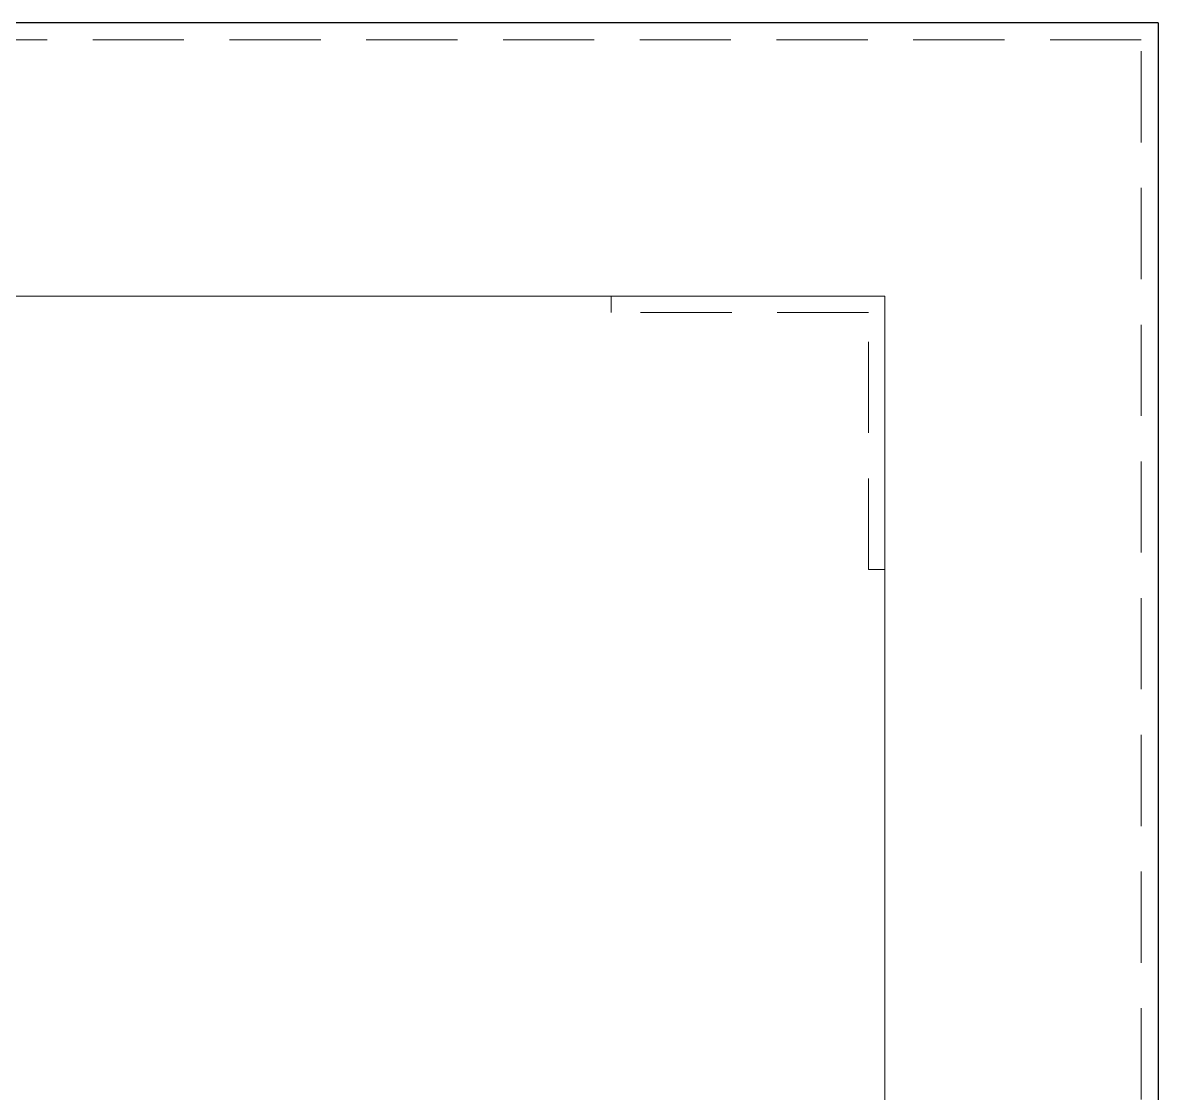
# Model space of a CAD drawing. Header units: millimetres. Extents: x 126 to 938, y 244 to 707.
# Drawn here: x 779.87 to 795.69, y 569.13 to 584.05 of the extents above; entities that cross this region are included whole.
import ezdxf

# ---------------------------------------------------------------- set-up
doc = ezdxf.new("R2010")
doc.units = ezdxf.units.MM
doc.linetypes.add('HIDDEN', pattern=[1.905, 1.27, -0.635])

msp = doc.modelspace()

# ---------------------------------------------------------------- linework, layer by layer
at = {"color": 7, "linetype": 'Continuous', "lineweight": 25}
for q in [(704.254, 584.047), (795.694, 564.512)]:
    msp.add_line((795.694, 584.047), q, dxfattribs=at)
at = {"color": 7, "linetype": 'HIDDEN', "lineweight": 18}
for p, q in [((795.694, 584.047), (704.254, 584.047)), ((795.694, 538.327), (795.694, 584.047)), ((795.456, 583.809), (704.492, 583.809)), ((795.456, 583.809), (704.492, 583.809)), ((795.456, 538.565), (795.456, 583.809)), ((795.456, 538.565), (795.456, 583.809)), ((788.074, 580.237), (711.874, 580.237)), ((788.074, 580.237), (711.874, 580.237)), ((711.874, 580.237), (788.074, 580.237)), ((711.874, 580.237), (788.074, 580.237)), ((788.074, 580.237), (791.884, 580.237)), ((788.074, 580.01), (788.074, 580.237)), ((791.884, 580.237), (788.074, 580.237)), ((791.884, 580.237), (788.074, 580.237)), ((788.074, 580.01), (788.074, 580.237)), ((788.074, 580.01), (788.074, 580.237)), ((788.074, 580.01), (788.074, 580.237)), ((788.074, 580.237), (791.884, 580.237)), ((791.884, 580.237), (791.884, 576.427)), ((791.884, 576.427), (791.884, 580.237)), ((791.884, 576.427), (791.884, 580.237)), ((791.884, 580.237), (791.884, 576.427)), ((791.656, 580.01), (788.074, 580.01)), ((791.656, 580.01), (788.074, 580.01)), ((791.656, 580.01), (788.074, 580.01)), ((791.656, 580.01), (788.074, 580.01)), ((791.656, 576.427), (791.656, 580.01)), ((791.656, 576.427), (791.656, 580.01)), ((791.656, 576.427), (791.656, 580.01)), ((791.656, 576.427), (791.656, 580.01)), ((791.884, 576.427), (791.656, 576.427)), ((791.884, 576.427), (791.656, 576.427)), ((791.884, 576.427), (791.656, 576.427)), ((791.884, 576.427), (791.656, 576.427)), ((791.884, 565.992), (791.884, 576.427)), ((791.884, 545.947), (791.884, 576.427)), ((791.884, 576.427), (791.884, 545.947)), ((791.884, 576.427), (791.884, 545.947))]:
    msp.add_line(p, q, dxfattribs=at)

doc.saveas('drawing.dxf')
